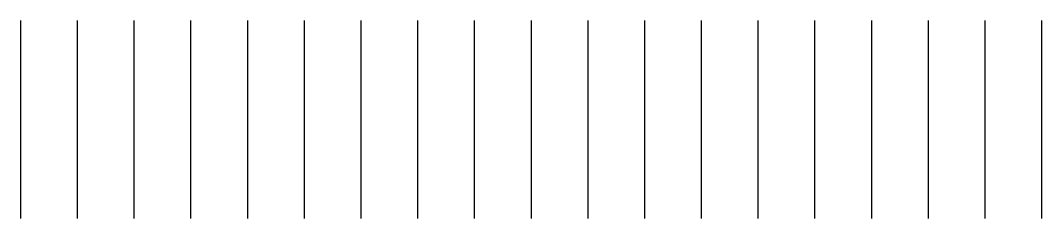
# Model space of a CAD drawing. Header units: millimetres. Extents: x 0 to 10800, y 15900 to 18000.
import ezdxf

# ---------------------------------------------------------------- set-up
doc = ezdxf.new("R2010")
doc.units = ezdxf.units.MM
doc.header["$LTSCALE"] = 0.5
doc.layers.add('AR-----G0_MODUULIT', color=8, linetype='Continuous')

msp = doc.modelspace()

# ---------------------------------------------------------------- linework, layer by layer
at = {"layer": 'AR-----G0_MODUULIT'}
for p, q in [((0, 18000), (0, 15900)), ((600, 18000), (600, 15900)), ((1200, 18000), (1200, 15900)), ((1800, 18000), (1800, 15900)), ((2400, 18000), (2400, 15900)), ((3000, 18000), (3000, 15900)), ((3600, 18000), (3600, 15900)), ((4200, 18000), (4200, 15900)), ((4800, 18000), (4800, 15900)), ((5400, 18000), (5400, 15900)), ((6000, 18000), (6000, 15900)), ((6600, 18000), (6600, 15900)), ((7200, 18000), (7200, 15900)), ((7800, 18000), (7800, 15900)), ((8400, 18000), (8400, 15900)), ((9000, 18000), (9000, 15900)), ((9600, 18000), (9600, 15900)), ((10200, 18000), (10200, 15900)), ((10800, 18000), (10800, 15900))]:
    msp.add_line(p, q, dxfattribs=at)

doc.saveas('drawing.dxf')
